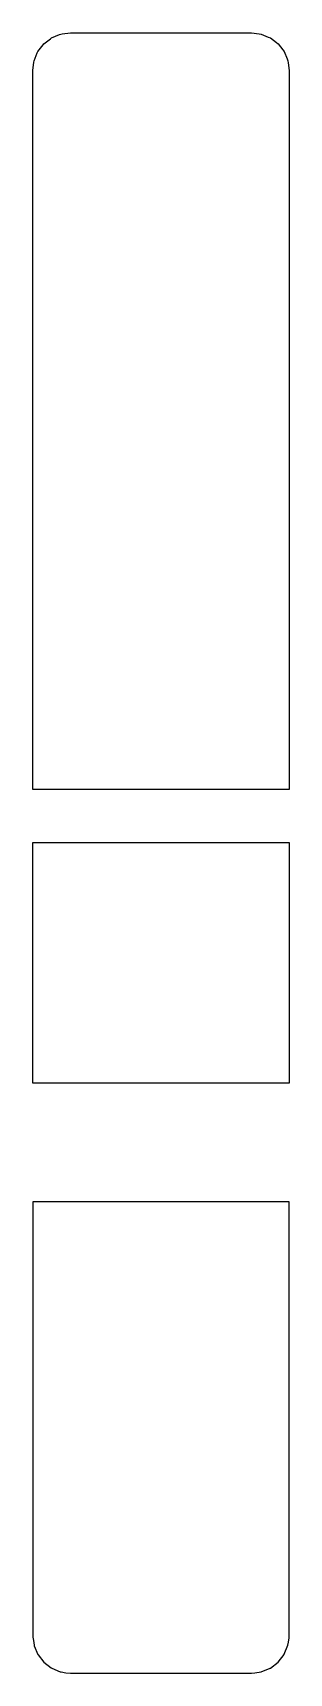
# Model space of a CAD drawing. Header units: metres. Extents: x 2.4 to 16, y -16 to 71.
import ezdxf

# ---------------------------------------------------------------- set-up
doc = ezdxf.new("R2010")
doc.units = ezdxf.units.M

msp = doc.modelspace()

# ---------------------------------------------------------------- linework, layer by layer
for p, q in [((2.986, 70.414), (3.343, 70.688)), ((3.343, 70.688), (3.4, 70.732)), ((3.4, 70.732), (3.816, 70.904)), ((3.816, 70.904), (3.882, 70.932)), ((3.882, 70.932), (3.953, 70.941)), ((3.953, 70.941), (4.4, 71)), ((4.4, 71), (9.291, 71)), ((9.291, 71), (13.431, 71)), ((13.431, 71), (14, 71)), ((14, 71), (14.4, 70.947)), ((14.4, 70.947), (14.518, 70.932)), ((14.518, 70.932), (14.891, 70.777)), ((14.891, 70.777), (15, 70.732)), ((15, 70.732), (15.32, 70.486)), ((15.32, 70.486), (15.414, 70.414)), ((2.468, 69.518), (2.64, 69.934)), ((2.64, 69.934), (2.668, 70)), ((2.668, 70), (2.942, 70.357)), ((2.942, 70.357), (2.986, 70.414)), ((15.414, 70.414), (15.66, 70.094)), ((15.66, 70.094), (15.732, 70)), ((15.732, 70), (15.887, 69.627)), ((15.887, 69.627), (15.932, 69.518)), ((2.4, 69), (2.459, 69.447)), ((2.4, 64.752), (2.4, 69)), ((2.459, 69.447), (2.468, 69.518)), ((15.932, 69.518), (15.947, 69.4)), ((15.947, 69.4), (16, 69)), ((16, 69), (16, 64.919)), ((2.4, 64.391), (2.4, 64.752)), ((2.4, 63.985), (2.4, 64.391)), ((16, 64.919), (16, 64.238)), ((2.4, 63.57), (2.4, 63.985)), ((2.4, 53.428), (2.4, 63.57)), ((16, 64.238), (16, 63.51)), ((16, 63.51), (16, 62.801)), ((16, 62.801), (16, 54.293)), ((16, 54.293), (16, 53.898)), ((2.4, 53.251), (2.4, 53.428)), ((2.4, 53.033), (2.4, 53.251)), ((16, 53.898), (16, 53.433)), ((16, 53.433), (16, 47.245)), ((2.4, 52.802), (2.4, 53.033)), ((2.4, 52.584), (2.4, 52.802)), ((2.4, 52.4), (2.4, 52.584)), ((2.4, 50.649), (2.4, 52.4)), ((2.4, 46.849), (2.4, 50.649)), ((16, 47.245), (16, 47.169)), ((16, 47.169), (16, 47.096)), ((16, 47.096), (16, 46.72)), ((2.4, 46.72), (2.4, 46.849)), ((2.4, 46.461), (2.4, 46.72)), ((2.4, 42.031), (2.4, 46.461)), ((16, 46.72), (16, 46.461)), ((16, 46.461), (16, 43.228)), ((16, 43.228), (16, 37.801)), ((2.4, 37.801), (2.4, 42.031)), ((2.4, 37.367), (2.4, 37.801)), ((16, 37.801), (16, 36.716)), ((16, 37.801), (16, 37.801)), ((2.4, 36.716), (2.4, 37.367)), ((2.4, 33.47), (2.4, 36.716)), ((16, 36.716), (16, 30.873)), ((2.4, 30.873), (2.4, 33.47)), ((6.824, 30.873), (2.4, 30.873)), ((16, 30.873), (6.824, 30.873)), ((2.4, 24.868), (2.4, 28.055)), ((2.4, 28.055), (11.576, 28.055)), ((11.576, 28.055), (16, 28.055)), ((16, 28.055), (16, 22.213)), ((16, 28.055), (16, 28.055)), ((2.4, 22.213), (2.4, 24.868)), ((2.4, 20.393), (2.4, 22.213)), ((16, 22.213), (16, 17.663)), ((2.4, 17.663), (2.4, 20.393)), ((2.4, 16.342), (2.4, 17.663)), ((16, 17.663), (16, 15.284)), ((2.4, 15.284), (2.4, 16.342)), ((12.264, 15.284), (2.4, 15.284)), ((16, 15.284), (12.264, 15.284)), ((6.136, 9.003), (2.4, 9.003)), ((2.4, 9.003), (2.4, 8.051)), ((16, 9.003), (6.136, 9.003)), ((16, 6.821), (16, 9.003)), ((2.4, 8.051), (2.4, 7.695)), ((2.4, 7.695), (2.4, 7.353)), ((2.4, 7.353), (2.4, 7.074)), ((2.4, 7.074), (2.4, 6.982)), ((2.4, 6.982), (2.4, 6.891)), ((2.4, 6.891), (2.4, 0.306)), ((16, 6.554), (16, 6.821)), ((16, 6.277), (16, 6.554)), ((16, 6.038), (16, 6.277)), ((16, 6.277), (16, 6.277)), ((16, -4.736), (16, 6.038)), ((2.4, 0.306), (2.4, -0.158)), ((2.4, -0.158), (2.4, -0.586)), ((2.4, -0.586), (2.4, -0.94)), ((2.4, -0.94), (2.4, -5.524)), ((16, -5.554), (16, -4.736)), ((2.4, -5.524), (2.4, -6.027)), ((2.4, -6.027), (2.4, -6.149)), ((16, -6.448), (16, -5.554)), ((2.4, -6.149), (2.4, -13.972)), ((16, -7.346), (16, -6.448)), ((16, -7.394), (16, -7.346)), ((16, -7.44), (16, -7.394)), ((16, -8.287), (16, -7.44)), ((16, -8.336), (16, -8.287)), ((16, -9.082), (16, -8.336)), ((16, -9.695), (16, -9.082)), ((16, -14), (16, -9.695)), ((2.4, -13.972), (2.4, -14)), ((2.4, -14), (2.405, -14.083)), ((2.405, -14.083), (2.436, -14.272)), ((2.436, -14.272), (2.468, -14.518)), ((2.468, -14.518), (2.478, -14.542)), ((2.478, -14.542), (2.668, -15)), ((15.733, -14.999), (15.93, -14.521)), ((15.93, -14.521), (15.932, -14.517)), ((15.932, -14.515), (15.962, -14.36)), ((15.932, -14.517), (15.932, -14.515)), ((15.962, -14.36), (15.992, -14.133)), ((15.992, -14.133), (16, -14)), ((2.668, -15), (2.684, -15.021)), ((2.684, -15.021), (2.986, -15.414)), ((2.986, -15.414), (3.38, -15.717)), ((15.002, -15.731), (15.413, -15.415)), ((15.413, -15.415), (15.416, -15.413)), ((15.416, -15.413), (15.73, -15.002)), ((15.73, -15.002), (15.733, -14.999)), ((3.38, -15.717), (3.401, -15.733)), ((3.401, -15.733), (3.858, -15.922)), ((3.858, -15.922), (3.882, -15.932)), ((3.882, -15.932), (3.897, -15.934)), ((3.897, -15.934), (4.158, -15.976)), ((4.158, -15.976), (4.4, -16)), ((4.4, -16), (9.239, -16)), ((9.239, -16), (14, -16)), ((14, -16), (14.17, -15.986)), ((14.17, -15.986), (14.516, -15.932)), ((14.516, -15.932), (14.519, -15.931)), ((14.519, -15.931), (14.996, -15.734)), ((14.996, -15.734), (14.999, -15.733)), ((14.999, -15.733), (15.002, -15.731))]:
    msp.add_line(p, q)

doc.saveas('drawing.dxf')
